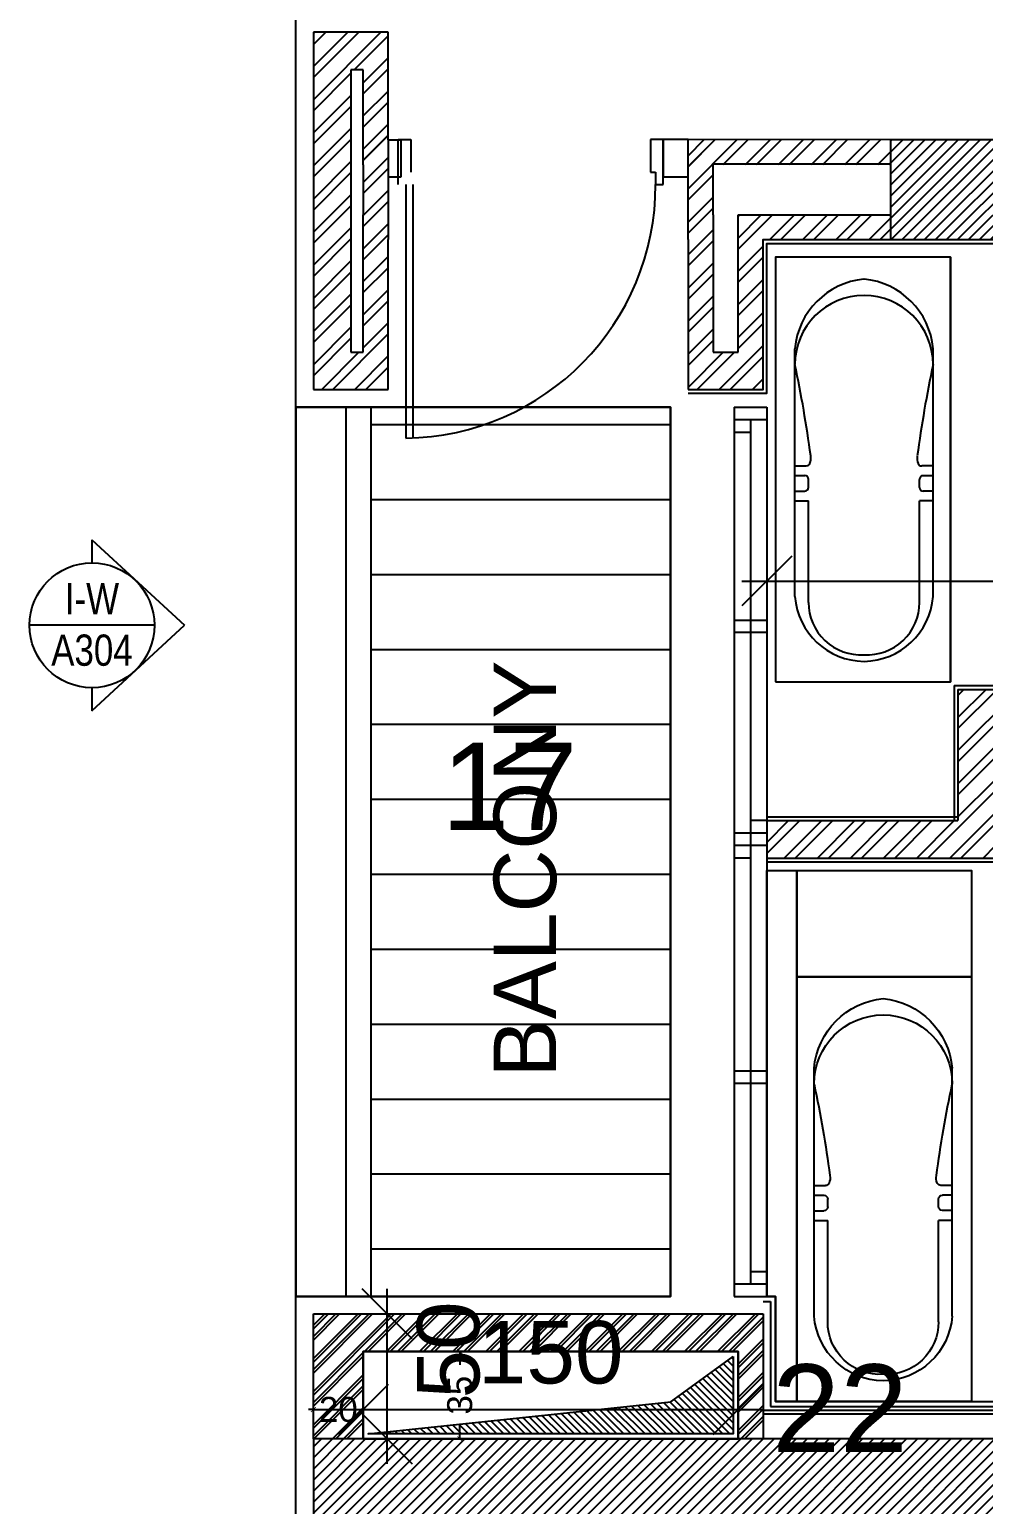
# Model space of a CAD drawing. Extents: x -0.9 to 45.6, y -8.7 to 61.5.
# Drawn here: x 25.57 to 29.39, y 22.68 to 28.58 of the extents above; entities that cross this region are included whole.
import ezdxf
from ezdxf.enums import TextEntityAlignment as Align

# ---------------------------------------------------------------- set-up
doc = ezdxf.new("R2010")
doc.units = 0
doc.header["$MEASUREMENT"] = 0
doc.header["$PDMODE"] = 35
doc.header["$PDSIZE"] = 0.3
doc.layers.get('0').update_dxf_attribs({"linetype": 'CONTINUOUS'})
doc.layers.get('DEFPOINTS').update_dxf_attribs({"linetype": 'CONTINUOUS'})
for name, color, linetype in [('A-ALU', 9, 'CONTINUOUS'), ('A-ANNO-DIM', 3, 'CONTINUOUS'), ('A-ANNO-ELTAG', 7, 'CONTINUOUS'), ('A-ANNO-SECT-TAG', 7, 'CONTINUOUS'), ('A-AREAS', 6, 'CONTINUOUS'), ('A-AREAS-TXT', 6, 'CONTINUOUS'), ('A-BALUST', 1, 'CONTINUOUS'), ('a-dim', 3, 'CONTINUOUS'), ('A-FLOR-PFIX', 61, 'CONTINUOUS'), ('A-HATCH-CONC', 8, 'CONTINUOUS'), ('A-HATCH-WALL', 8, 'CONTINUOUS'), ('A-NOMENCLATURE', 3, 'CONTINUOUS'), ('A-PLASTER', 8, 'CONTINUOUS'), ('A-PROJECTION', 9, 'CONTINUOUS'), ('A-SANIT', 95, 'CONTINUOUS'), ('A-SECT-TILE', 12, 'CONTINUOUS'), ('a-shaft', 251, 'CONTINUOUS'), ('A-TILES', 137, 'CONTINUOUS'), ('A-WALL', 4, 'CONTINUOUS'), ('Aboudiwan Joseph-XREF$0$A-PORTE', 1, 'CONTINUOUS'), ('Aboudiwan Joseph-XREF$0$D-PLASTER', 1, 'CONTINUOUS'), ('S-2ND-3RD-4-5-6TH$0$A-SHAFT 2-3-4-5-6', 8, 'CONTINUOUS'), ('S-2ND-3RD-4-5-6TH$0$A-STR 2-3-4-5-6', 2, 'CONTINUOUS')]:
    doc.layers.add(name, color=color, linetype=linetype)
doc.styles.add('A100-STEXT', font='arial.ttf', dxfattribs={"height": 0.25})
doc.styles.add('BLOCK', font='arial.ttf', dxfattribs={"width": 0.8, "height": 0.25})
doc.styles.add('STYLE1', font='arial.ttf')
doc.dimstyles.new('A100-DIM', dxfattribs={"dimtxt": 0.25, "dimasz": 0.2, "dimexe": 0.1, "dimexo": 0.3, "dimgap": 0.1, "dimtad": 1, "dimlfac": 100, "dimrnd": 0.5, "dimdsep": 46, "dimtxsty": 'A100-STEXT', "dimblk1": 'OBLIQUE', "dimblk2": 'OBLIQUE', "dimsah": 1, "dimcen": -0.05, "dimdle": 0.1, "dimclrd": 15, "dimclre": 15, "dimclrt": 256, "dimadec": 0, "dimazin": 0, "dimtfac": 0.28, "dimtix": 1, "dimtmove": 2, "dimatfit": 3, "dimldrblk": 'OBLIQUE', "dimfxl": 1, "dimtolj": 1, "dimarcsym": 0})
doc.dimstyles.new('A50-DIM', dxfattribs={"dimtxt": 0.1, "dimasz": 0.02, "dimexe": 0.05, "dimexo": 0.01, "dimgap": 0.05, "dimtad": 0, "dimdec": 1, "dimlfac": 100, "dimrnd": 0.5, "dimdsep": 46, "dimtxsty": 'STYLE1', "dimblk": 'ARCHTICK', "dimcen": 0.05, "dimdle": 1e-05, "dimse1": 1, "dimse2": 1, "dimclrd": 146, "dimclre": 256, "dimclrt": 256, "dimadec": 0, "dimazin": 0, "dimtfac": 1.4, "dimtdec": 1, "dimtix": 1, "dimtmove": 2, "dimatfit": 3, "dimldrblk": 'ARCHTICK', "dimfxl": 1, "dimtolj": 1, "dimarcsym": 0})
doc.dimstyles.new('dim-law', dxfattribs={"dimtxt": 0.25, "dimasz": 0.2, "dimexe": 0.1, "dimexo": 0.3, "dimgap": 0.1, "dimtad": 1, "dimlfac": 100, "dimdsep": 46, "dimtxsty": 'A100-STEXT', "dimblk1": 'OBLIQUE', "dimblk2": 'OBLIQUE', "dimsah": 1, "dimcen": -0.05, "dimdle": 0.1, "dimclrd": 15, "dimclre": 15, "dimclrt": 256, "dimadec": 0, "dimazin": 0, "dimtfac": 0.28, "dimtix": 1, "dimtmove": 2, "dimatfit": 3, "dimldrblk": 'OBLIQUE', "dimfxl": 0.1, "dimtolj": 1, "dimarcsym": 0})

# ---------------------------------------------------------------- blocks, each defined once
blk = doc.blocks.new('_OBLIQUE')
at = {"color": 0, "linetype": 'ByBlock'}
blk.add_line((-0.5, -0.5), (0.5, 0.5), dxfattribs=at)
blk = doc.blocks.new('*D116')
at = {"layer": 'a-dim', "color": 15, "lineweight": -2}
for p, q in [((27.0035, 22.84), (27.0035, 23.54)), ((27.0886, 23.44), (27.1035, 23.44)), ((27.0886, 22.94), (27.1035, 22.94))]:
    blk.add_line(p, q, dxfattribs=at)
at = {"layer": 'DEFPOINTS', "color": 0}
for p in [(26.7886, 23.44), (27.0035, 23.44), (26.7886, 22.94)]:
    blk.add_point(p, dxfattribs=at)
at = {"layer": 'a-dim', "color": 15, "lineweight": -2, "xscale": 0.2, "yscale": 0.2, "zscale": 0.2}
for p, rotation in [((27.0035, 23.44), 90), ((27.0035, 22.94), 270)]:
    blk.add_blockref('_OBLIQUE', p, dxfattribs=dict(at, rotation=rotation))
at = {"layer": 'a-dim', "insert": (27.25, 23.2961), "char_height": 0.25, "attachment_point": 5, "rotation": 90, "style": 'A100-STEXT'}
blk.add_mtext('\\A1;50', dxfattribs=at)
blk = doc.blocks.new('*D117')
at = {"layer": 'a-dim', "color": 15, "lineweight": -2}
for p, q in [((26.9084, 23.24), (26.9084, 23.1574)), ((28.4084, 23.24), (28.4084, 23.1574)), ((26.8084, 23.0574), (28.5084, 23.0574))]:
    blk.add_line(p, q, dxfattribs=at)
at = {"layer": 'DEFPOINTS', "color": 0}
for p in [(28.4084, 23.0574), (26.9084, 22.94), (28.4084, 22.94)]:
    blk.add_point(p, dxfattribs=at)
at = {"layer": 'a-dim', "color": 15, "lineweight": -2, "xscale": 0.2, "yscale": 0.2, "zscale": 0.2, "rotation": 180}
blk.add_blockref('_OBLIQUE', (26.9084, 23.0574), dxfattribs=at)
at = {"layer": 'a-dim', "color": 15, "lineweight": -2, "xscale": 0.2, "yscale": 0.2, "zscale": 0.2}
blk.add_blockref('_OBLIQUE', (28.4084, 23.0574), dxfattribs=at)
at = {"layer": 'a-dim', "insert": (27.6584, 23.285), "char_height": 0.25, "attachment_point": 5, "style": 'A100-STEXT'}
blk.add_mtext('\\A1;150', dxfattribs=at)
blk = doc.blocks.new('ELTAG_R')
for p, q in [((0, 0.00685), (0.00742, 0)), ((0, 0.00685), (0, 0.005)), ((0.005, 0), (-0.005, 0)), ((0, -0.00685), (0.00742, 0)), ((0, -0.005), (0, -0.00685))]:
    blk.add_line(p, q)
blk.add_circle((0, 0), 0.005)
at = {"color": 7, "style": 'BLOCK', "width": 0.8}
for tag, p in [('ELV.NO.', (0, 0.00213)), ('DWG', (0, -0.00199))]:
    blk.add_attdef(tag, text='', height=0.0025, rotation=0, dxfattribs=at).set_placement(p, align=Align.MIDDLE)
blk = doc.blocks.new('A$C0D575FD1')
at = {"layer": 'A-ANNO-ELTAG', "ltscale": 4, "xscale": 50, "yscale": 50, "zscale": 50}
blk.add_blockref('ELTAG_R', (25.8222, 26.1965), dxfattribs=at).add_auto_attribs({'ELV.NO.': 'I-W', 'DWG': 'A304'})
blk = doc.blocks.new('A$C37CB01A7')
at = {"layer": 'A-ALU'}
for p, q in [((28.3934, 27.07), (28.3934, 23.51)), ((28.3934, 27.07), (28.5234, 27.07)), ((28.5234, 27.07), (28.5234, 23.51)), ((28.3934, 27.02), (28.5234, 27.02)), ((28.4584, 27.02), (28.4584, 23.56)), ((28.3934, 26.97), (28.4584, 26.97)), ((28.3934, 26.2175), (28.5234, 26.2175)), ((28.5234, 26.1675), (28.3934, 26.1675)), ((28.5234, 25.415), (28.4584, 25.415)), ((28.5234, 25.365), (28.3934, 25.365)), ((28.5234, 25.315), (28.3934, 25.315)), ((28.4584, 25.265), (28.3934, 25.265)), ((28.3934, 24.4125), (28.5234, 24.4125)), ((28.5234, 24.3625), (28.3934, 24.3625)), ((28.3934, 23.56), (28.5234, 23.56)), ((28.4584, 23.61), (28.5234, 23.61)), ((28.3934, 23.51), (28.5234, 23.51))]:
    blk.add_line(p, q, dxfattribs=at)
blk = doc.blocks.new('bathtub')
at = {"layer": 'A-SANIT'}
for p, q in [((-0.7, 0), (-0.7, 1.7)), ((0, 0), (0, 1.7)), ((-0.6305, 1.3586), (-0.6305, 0.3667)), ((-0.5761, 1.3825), (-0.5761, 0.9759)), ((-0.1322, 1.3819), (-0.1322, 0.9753)), ((-0.0778, 1.3586), (-0.0778, 0.3667)), ((-0.6305, 0.9759), (-0.5761, 0.9759)), ((-0.0778, 0.9753), (-0.1322, 0.9753)), ((-0.6305, 0.937), (-0.5916, 0.937)), ((-0.5761, 0.9214), (-0.5761, 0.8903)), ((-0.1322, 0.9208), (-0.1322, 0.8897)), ((-0.0778, 0.9364), (-0.1167, 0.9364)), ((-0.6305, 0.8747), (-0.5916, 0.8747)), ((-0.6305, 0.8359), (-0.5851, 0.8359)), ((-0.0778, 0.8353), (-0.1232, 0.8353)), ((-0.0778, 0.8742), (-0.1167, 0.8742))]:
    blk.add_line(p, q, dxfattribs=at)
blk.add_lwpolyline([(0, 1.7), (-0.7, 1.7), (-0.7, 0), (0, 0)], close=True, dxfattribs=at)
for centre, radius, start, end in [((-0.3498, 1.3363), 0.2816, 90.8902, 175.46456), ((-0.3573, 1.3377), 0.2803, 4.28295, 89.36219), ((-0.3661, 1.3819), 0.21, 86.74295, 180), ((-0.3422, 1.3819), 0.21, 0, 93.25705), ((-0.5916, 0.9214), 0.0156, 0, 90), ((-0.5916, 0.8903), 0.0156, 270, 0), ((-0.1167, 0.9208), 0.0156, 90, 180), ((-0.1167, 0.8897), 0.0156, 180, 270), ((-0.5851, 0.8203), 0.0156, 23.36841, 90), ((-0.1232, 0.8197), 0.0156, 90, 156.63159), ((-5.5617, 1.4689), 5.0395, 348.09861, 352.32073), ((-0.6191, 0.8056), 0.0526, 349.50998, 23.36841), ((-0.0892, 0.805), 0.0526, 156.63159, 190.49002), ((4.8534, 1.4689), 5.0395, 187.67927, 191.90139), ((-0.3542, 0.4296), 0.2764, 180, 0), ((-0.3245, 0.3937), 0.3073, 185.05226, 264.45408), ((-0.3838, 0.3937), 0.3073, 275.54592, 354.94774)]:
    blk.add_arc(centre, radius, start, end, dxfattribs=at)
blk = doc.blocks.new('*D220')
at = {"layer": 'a-dim', "color": 15, "lineweight": -2}
for p, q in [((28.5234, 26.5175), (28.5234, 26.4737)), ((31.2184, 26.5175), (31.2184, 26.4737)), ((28.4234, 26.3737), (31.3184, 26.3737))]:
    blk.add_line(p, q, dxfattribs=at)
at = {"layer": 'DEFPOINTS', "color": 0}
for p in [(31.2184, 26.3737), (28.5234, 26.2175), (31.2184, 26.2175)]:
    blk.add_point(p, dxfattribs=at)
at = {"layer": 'a-dim', "color": 15, "lineweight": -2, "xscale": 0.2, "yscale": 0.2, "zscale": 0.2, "rotation": 180}
blk.add_blockref('_OBLIQUE', (28.5234, 26.3737), dxfattribs=at)
at = {"layer": 'a-dim', "color": 15, "lineweight": -2, "xscale": 0.2, "yscale": 0.2, "zscale": 0.2}
blk.add_blockref('_OBLIQUE', (31.2184, 26.3737), dxfattribs=at)
at = {"layer": 'a-dim', "insert": (29.8709, 26.6014), "char_height": 0.25, "attachment_point": 5, "style": 'A100-STEXT'}
blk.add_mtext('\\A1;269.5', dxfattribs=at)
blk = doc.blocks.new('_ArchTick')
at = {"color": 0, "linetype": 'ByBlock', "const_width": 0.15}
blk.add_lwpolyline([(-0.5, -0.5), (0.5, 0.5)], dxfattribs=at)
blk = doc.blocks.new('*D379')
at = {"layer": 'A-ANNO-DIM', "color": 146, "lineweight": -2}
for p, q in [((26.7084, 23.0574), (26.6884, 23.0574)), ((26.7084, 23.0574), (26.9084, 23.0574)), ((26.9084, 23.0574), (26.9284, 23.0574))]:
    blk.add_line(p, q, dxfattribs=at)
at = {"layer": 'DEFPOINTS', "color": 0}
for p in [(26.9084, 23.0574), (26.7084, 22.94), (26.9084, 22.94)]:
    blk.add_point(p, dxfattribs=at)
at = {"layer": 'A-ANNO-DIM', "color": 146, "lineweight": -2, "xscale": 0.02, "yscale": 0.02, "zscale": 0.02}
blk.add_blockref('_ArchTick', (26.7084, 23.0574), dxfattribs=at)
at = {"layer": 'A-ANNO-DIM', "color": 146, "lineweight": -2, "xscale": 0.02, "yscale": 0.02, "zscale": 0.02, "rotation": 180}
blk.add_blockref('_ArchTick', (26.9084, 23.0574), dxfattribs=at)
at = {"layer": 'A-ANNO-DIM', "insert": (26.8084, 23.0574), "char_height": 0.1, "attachment_point": 5, "style": 'STYLE1'}
blk.add_mtext('\\A1;20', dxfattribs=at)
blk = doc.blocks.new('*D380')
at = {"layer": 'A-ANNO-DIM', "color": 146, "lineweight": -2}
for p, q in [((27.2948, 23.29), (27.2948, 23.237)), ((27.2948, 22.94), (27.2948, 22.993))]:
    blk.add_line(p, q, dxfattribs=at)
at = {"layer": 'DEFPOINTS', "color": 0}
for p in [(26.9084, 23.29), (27.2948, 23.29), (26.9084, 22.94)]:
    blk.add_point(p, dxfattribs=at)
at = {"layer": 'A-ANNO-DIM', "color": 146, "lineweight": -2, "xscale": 0.02, "yscale": 0.02, "zscale": 0.02}
for p, rotation in [((27.2948, 23.29), 90), ((27.2948, 22.94), 270)]:
    blk.add_blockref('_ArchTick', p, dxfattribs=dict(at, rotation=rotation))
at = {"layer": 'A-ANNO-DIM', "insert": (27.2948, 23.115), "char_height": 0.1, "attachment_point": 5, "rotation": 90, "style": 'STYLE1'}
blk.add_mtext('\\A1;35', dxfattribs=at)

msp = doc.modelspace()

# ---------------------------------------------------------------- hatches: boundary and pattern name
at = {"layer": 'A-HATCH-CONC'}
h = msp.add_hatch(dxfattribs=at)
h.set_pattern_fill('ANSI31', color=256, scale=0.25, style=0)
h.paths.add_polyline_path([(30.21837, 28.14), (29.01837, 28.14), (29.01837, 27.74), (30.21837, 27.74)])
h = msp.add_hatch(dxfattribs=at)
h.set_pattern_fill('ANSI31', color=256, scale=0.25, style=0)
h.paths.add_polyline_path([(41.83837, 22.94), (26.70837, 22.94), (26.70837, 22.61), (28.46837, 22.61), (28.46837, 22.54), (41.83837, 22.54)])
h = msp.add_hatch(dxfattribs=at)
h.set_pattern_fill('ANSI31', color=256, scale=0.25, style=0)
h.paths.add_polyline_path([(41.83837, 22.94), (26.70837, 22.94), (26.70837, 22.61), (28.46837, 22.61), (28.46837, 22.54), (41.83837, 22.54)])
at = {"layer": 'A-HATCH-WALL'}
h = msp.add_hatch(dxfattribs=at)
h.set_pattern_fill('ANSI32', color=256, scale=0.25, style=0)
h.paths.add_polyline_path([(27.00837, 28.14), (27.00837, 28.1582), (26.90837, 28.0582), (26.90837, 28.04), (26.90837, 27.84), (26.90837, 27.57207), (27.00837, 27.67207), (27.00837, 27.74)])
h = msp.add_hatch(dxfattribs=at)
h.set_pattern_fill('ANSI32', color=256, scale=0.25, style=0)
h.paths.add_polyline_path([(28.30837, 28.04399), (28.40497, 28.14059), (28.20837, 28.14078), (28.20837, 27.74), (28.20837, 27.67882), (28.30837, 27.77882), (28.30837, 27.84)])
h = msp.add_hatch(dxfattribs=at)
h.set_pattern_fill('ANSI32', color=256, scale=0.25, style=0)
h.set_pattern_definition([(45, (29.21954, 25.36078), (-0.0662913, 0.0662913), []), (45, (29.26374, 25.36078), (-0.0662913, 0.0662913), [])])
h.paths.add_polyline_path([(29.43837, 25.79), (31.21837, 25.79), (31.21837, 25.415), (31.21837, 24.6025), (31.36837, 24.6025), (31.36837, 27.39), (31.21837, 27.39), (31.21837, 25.94), (29.28837, 25.94), (29.28837, 25.415), (28.52337, 25.415), (28.52337, 25.265), (29.43837, 25.265)])
h.paths.add_polyline_path([(31.36837, 23.3525), (31.21837, 23.3525), (31.21837, 23.04), (29.75756, 23.04, -0.045552), (29.81756, 22.94), (31.36837, 22.94)])
h.paths.add_polyline_path([(31.36837, 23.7025), (31.21837, 23.7025), (31.21837, 23.3525), (31.36837, 23.3525)])
h.paths.add_polyline_path([(28.50837, 22.94), (28.50837, 23.44), (26.70837, 23.44), (26.70837, 22.94), (26.90837, 22.94), (26.90837, 23.29), (28.40837, 23.29), (28.40837, 22.94)])
h = msp.add_hatch(dxfattribs=at)
h.set_pattern_fill('ANSI32', color=256, scale=0.25, style=0)
h.set_pattern_definition([(45, (-4e-09, 0.000785), (-0.06629126, 0.06629126), []), (45, (0.04419, 0.000785), (-0.06629126, 0.06629126), [])])
h.paths.add_polyline_path([(28.50837, 22.94078), (28.50837, 23.44078), (26.70837, 23.44078), (26.70837, 22.94078), (26.90837, 22.94078), (26.90837, 23.29078), (28.40837, 23.29078), (28.40837, 22.94078)])
at = {"layer": 'a-shaft'}
h = msp.add_hatch(dxfattribs=at)
h.set_pattern_fill('_USER,_O', color=256, scale=0.02, angle=315, pattern_type=0)
h.set_pattern_definition([(315, (9e-11, -5e-11), (0.014142136, 0.014142136), [])])
h.paths.add_polyline_path([(28.38837, 23.27), (28.38837, 22.96), (26.92837, 22.96), (28.14, 23.08826)])
h = msp.add_hatch(dxfattribs=at)
h.set_pattern_fill('_USER,_O', color=256, scale=0.02, angle=315, pattern_type=0)
h.set_pattern_definition([(315, (9e-11, -5e-11), (0.014142136, 0.014142136), [])])
h.paths.add_polyline_path([(28.38837, 23.27), (28.38837, 22.96), (26.92837, 22.96), (28.14, 23.08826)])
at = {"layer": 'A-TILES'}
h = msp.add_hatch(dxfattribs=at)
h.set_pattern_fill('_USER', color=256, scale=0.3, style=0, pattern_type=0)
h.set_pattern_definition([(0, (30.60837, 8.1), (0, 0.3), [])])
h.paths.add_polyline_path([(26.93837, 23.51), (28.13837, 23.51), (28.13837, 27.07), (26.93837, 27.07)])

# ---------------------------------------------------------------- linework, layer by layer
at = {"layer": 'A-ALU'}
for p, q in [((28.52337, 27.07), (28.52337, 23.51)), ((28.39337, 26.2175), (28.52337, 26.2175)), ((28.52337, 26.1675), (28.39337, 26.1675)), ((28.52337, 25.415), (28.45837, 25.415)), ((28.52337, 25.365), (28.39337, 25.365)), ((28.52337, 25.315), (28.39337, 25.315)), ((28.39337, 24.4125), (28.52337, 24.4125)), ((28.52337, 24.3625), (28.39337, 24.3625)), ((28.39337, 23.56), (28.52337, 23.56)), ((28.45837, 23.61), (28.52337, 23.61)), ((28.39337, 23.51), (28.52337, 23.51))]:
    msp.add_line(p, q, dxfattribs=at)
at = {"layer": 'A-AREAS'}
msp.add_lwpolyline([(26.63837, 22.54), (26.63837, 23.51), (28.13837, 23.51), (28.13837, 27.07), (26.63837, 27.07), (26.63837, 31.81)], dxfattribs=at)
for points in [[(26.63837, 27.07), (28.13837, 27.07), (28.13837, 23.51), (26.63837, 23.51)], [(26.90837, 23.29), (28.40837, 23.29), (28.40837, 22.94), (26.90837, 22.94)]]:
    msp.add_lwpolyline(points, close=True, dxfattribs=at)
at = {"layer": 'A-BALUST'}
for p, q in [((26.83837, 27.07), (26.83837, 23.51)), ((26.93837, 27.07), (26.93837, 23.51))]:
    msp.add_line(p, q, dxfattribs=at)
at = {"layer": 'a-dim'}
msp.add_line((28.10837, 28.14078), (28.10837, 28.14078), dxfattribs=at)
at = {"layer": 'A-FLOR-PFIX'}
msp.add_lwpolyline([(28.52337, 25.215), (28.64337, 25.215), (28.64337, 23.09), (28.55837, 23.09), (28.55837, 23.51), (28.52337, 23.51), (28.52337, 25.215)], dxfattribs=at)
msp.add_lwpolyline([(28.52337, 25.215), (28.64337, 25.215), (28.64337, 23.09), (28.55837, 23.09), (28.55837, 23.51), (28.52337, 23.51), (28.52337, 25.215)], dxfattribs=at)
msp.add_lwpolyline([(29.34337, 24.79), (28.64337, 24.79), (28.64337, 25.215), (29.34337, 25.215)], close=True, dxfattribs=at)
at = {"layer": 'A-HATCH-WALL'}
for p, q in [((26.70837, 28.56531), (26.71384, 28.57078)), ((26.70837, 28.43273), (26.84643, 28.57078)), ((26.70837, 28.30014), (26.97901, 28.57078)), ((26.70837, 28.52111), (26.75804, 28.57078)), ((26.70837, 28.38853), (26.89062, 28.57078)), ((26.8732, 28.42078), (27.00837, 28.55595)), ((26.90837, 28.36756), (27.00837, 28.46756)), ((26.70837, 28.25595), (26.85837, 28.40595)), ((26.90837, 28.32337), (27.00837, 28.42337)), ((26.70837, 28.16756), (26.85837, 28.31756)), ((26.90837, 28.23498), (27.00837, 28.33498)), ((26.90837, 28.19078), (27.00837, 28.29078)), ((26.70837, 28.12337), (26.85837, 28.27337)), ((26.70837, 28.03498), (26.85837, 28.18498)), ((26.90837, 28.1024), (27.00837, 28.2024)), ((26.70837, 27.99078), (26.85837, 28.14078)), ((26.90837, 28.0582), (27.00837, 28.1582)), ((28.20837, 28.14078), (28.20837, 28.14078)), ((28.21678, 28.04078), (28.31678, 28.14078)), ((28.30517, 28.04078), (28.40517, 28.14078)), ((28.34936, 28.04078), (28.44936, 28.14078)), ((28.43775, 28.04078), (28.53775, 28.14078)), ((28.48194, 28.04078), (28.58194, 28.14078)), ((28.57033, 28.04078), (28.67033, 28.14078)), ((28.61452, 28.04078), (28.71452, 28.14078)), ((28.70291, 28.04078), (28.80291, 28.14078)), ((28.74711, 28.04078), (28.84711, 28.14078)), ((28.8355, 28.04078), (28.9355, 28.14078)), ((28.87969, 28.04078), (28.97969, 28.14078)), ((26.70837, 27.9024), (26.85837, 28.0524)), ((28.96808, 28.04078), (29.01837, 28.09108)), ((29.01227, 28.04078), (29.01837, 28.04688)), ((26.70837, 27.8582), (26.85837, 28.0082)), ((26.70837, 27.76981), (26.85837, 27.91981)), ((26.70837, 27.72562), (26.85837, 27.87562)), ((26.90837, 27.83723), (26.91192, 27.84078)), ((26.90837, 27.79304), (26.95612, 27.84078)), ((28.40837, 27.74624), (28.50291, 27.84078)), ((28.40837, 27.83463), (28.41452, 27.84078)), ((28.40837, 27.70205), (28.54711, 27.84078)), ((28.5355, 27.74078), (28.6355, 27.84078)), ((28.57969, 27.74078), (28.67969, 27.84078)), ((28.66808, 27.74078), (28.76808, 27.84078)), ((28.71227, 27.74078), (28.81227, 27.84078)), ((28.80066, 27.74078), (28.90066, 27.84078)), ((28.84485, 27.74078), (28.94485, 27.84078)), ((28.93324, 27.74078), (29.01837, 27.82591)), ((26.70837, 27.63723), (26.85837, 27.78723)), ((28.20837, 27.67882), (28.30837, 27.77882)), ((28.97744, 27.74078), (29.01837, 27.78172)), ((26.70837, 27.59304), (26.85837, 27.74304)), ((28.20837, 27.63463), (28.30837, 27.73463)), ((28.40837, 27.61366), (28.50837, 27.71366)), ((26.70837, 27.50465), (26.85837, 27.65465)), ((26.90837, 27.57207), (27.00837, 27.67207)), ((28.20837, 27.54624), (28.30837, 27.64624)), ((28.40837, 27.56946), (28.50837, 27.66946)), ((26.70837, 27.46045), (26.85837, 27.61045)), ((26.90837, 27.52787), (27.00837, 27.62787)), ((28.20837, 27.50205), (28.30837, 27.60205)), ((28.40837, 27.48108), (28.50837, 27.58108)), ((26.70837, 27.37207), (26.85837, 27.52207)), ((26.90837, 27.43948), (27.00837, 27.53948)), ((28.20837, 27.41366), (28.30837, 27.51366)), ((28.40837, 27.43688), (28.50837, 27.53688)), ((26.70837, 27.32787), (26.85837, 27.47787)), ((26.90837, 27.39529), (27.00837, 27.49529)), ((28.20837, 27.36946), (28.30837, 27.46946)), ((26.90837, 27.3069), (27.00837, 27.4069)), ((28.40837, 27.34849), (28.50837, 27.44849)), ((28.40837, 27.3043), (28.50837, 27.4043)), ((26.70837, 27.23948), (26.85837, 27.38948)), ((26.70837, 27.19529), (26.85837, 27.34529)), ((26.78645, 27.14078), (27.00837, 27.36271)), ((28.20837, 27.28108), (28.30837, 27.38108)), ((28.20837, 27.23688), (28.30837, 27.33688)), ((26.74225, 27.14078), (26.89225, 27.29078)), ((28.20837, 27.14849), (28.35066, 27.29078)), ((28.24485, 27.14078), (28.39485, 27.29078)), ((28.33324, 27.14078), (28.50837, 27.31591)), ((26.87483, 27.14078), (27.00837, 27.27432)), ((26.91903, 27.14078), (27.00837, 27.23012)), ((28.37744, 27.14078), (28.50837, 27.27172)), ((28.46583, 27.14078), (28.50837, 27.18333)), ((27.00742, 27.14078), (27.00837, 27.14174))]:
    msp.add_line(p, q, dxfattribs=at)
at = {"layer": 'A-PLASTER'}
for p, q in [((29.01837, 27.725), (30.23337, 27.725)), ((29.27337, 25.955), (31.21837, 25.955)), ((29.27337, 25.955), (29.27337, 25.415)), ((28.52337, 25.43), (29.28837, 25.43)), ((28.52337, 25.25), (29.43837, 25.25)), ((28.50837, 23.055), (31.20337, 23.055))]:
    msp.add_line(p, q, dxfattribs=at)
msp.add_lwpolyline([(28.20837, 27.125), (28.52337, 27.125), (28.52337, 27.725), (29.01837, 27.725)], dxfattribs=at)
at = {"layer": 'A-PROJECTION'}
for p, q in [((26.63837, 27.07), (26.63837, 23.51)), ((28.13837, 27.07), (28.13837, 23.51))]:
    msp.add_line(p, q, dxfattribs=at)
msp.add_lwpolyline([(28.13837, 27.07), (27.07837, 27.07)], dxfattribs=at)
at = {"layer": 'A-SECT-TILE'}
for p, q in [((28.50837, 23.51), (28.55837, 23.51)), ((28.55837, 23.51), (28.55837, 23.09)), ((28.50837, 23.49), (28.53837, 23.49)), ((28.53837, 23.49), (28.53837, 23.07)), ((28.55837, 23.09), (31.16837, 23.09)), ((28.53837, 23.07), (31.18837, 23.07))]:
    msp.add_line(p, q, dxfattribs=at)
at = {"layer": 'a-shaft'}
msp.add_lwpolyline([(28.38837, 23.27), (28.38837, 22.96), (26.92837, 22.96), (28.14, 23.08826), (28.38837, 23.27)], dxfattribs=at)
msp.add_lwpolyline([(28.38837, 23.27), (28.38837, 22.96), (26.92837, 22.96), (28.14, 23.08826), (28.38837, 23.27)], dxfattribs=at)
at = {"layer": 'A-WALL'}
for p, q in [((27.00837, 28.57), (26.70837, 28.57)), ((26.70837, 28.57), (26.70837, 27.14)), ((27.00837, 28.14), (27.00837, 28.57)), ((26.90837, 28.42), (26.85837, 28.42)), ((26.85837, 28.42), (26.85837, 27.29)), ((26.90837, 28.04), (26.90837, 28.42)), ((27.00837, 28.14), (27.00837, 27.74)), ((27.00837, 28.14), (27.05837, 28.14)), ((27.05837, 28.14), (27.05837, 27.99)), ((28.20837, 28.14078), (28.10837, 28.14078)), ((28.10837, 28.14078), (28.10837, 27.99078)), ((29.01837, 28.14), (28.20837, 28.14078)), ((28.20837, 27.74), (28.20837, 28.14)), ((28.30837, 27.84), (28.30837, 28.04399)), ((28.30837, 28.04399), (29.01837, 28.04399)), ((26.90837, 28.04), (26.90837, 27.84)), ((27.05837, 27.99), (27.00837, 27.99)), ((28.10837, 27.99078), (28.20837, 27.99078)), ((26.90837, 27.29), (26.90837, 27.84)), ((28.30837, 27.84), (28.30837, 27.29)), ((28.40837, 27.29), (28.40837, 27.84)), ((28.40837, 27.84), (29.01837, 27.84)), ((27.00837, 27.14), (27.00837, 27.74)), ((28.20837, 27.74), (28.20837, 27.14)), ((26.85837, 27.29), (26.90837, 27.29)), ((28.30837, 27.29), (28.40837, 27.29)), ((26.70837, 27.14), (27.00837, 27.14)), ((29.28837, 25.94), (31.21837, 25.94)), ((29.28837, 25.94), (29.28837, 25.415)), ((28.52337, 25.415), (28.52337, 25.265)), ((28.52337, 25.415), (29.28837, 25.415)), ((28.52337, 25.415), (28.52337, 25.265)), ((28.52337, 25.265), (29.43837, 25.265)), ((26.70837, 22.94), (26.70837, 23.44)), ((26.70837, 23.44), (28.50837, 23.44)), ((26.70837, 23.44), (28.50837, 23.44)), ((28.50837, 23.44), (28.50837, 22.94)), ((28.50837, 23.44), (28.50837, 23.04)), ((26.90837, 23.29), (28.40837, 23.29)), ((26.90837, 22.94), (26.90837, 23.29)), ((26.90837, 22.94), (26.90837, 23.29)), ((28.40837, 23.29), (28.40837, 22.94)), ((28.50837, 23.04), (31.21837, 23.04))]:
    msp.add_line(p, q, dxfattribs=at)
msp.add_lwpolyline([(28.20837, 27.14), (28.50837, 27.14), (28.50837, 27.74), (29.01837, 27.74)], dxfattribs=at)
at = {"layer": 'Aboudiwan Joseph-XREF$0$A-PORTE'}
for p, q in [((27.04837, 27.96078), (27.04837, 28.14078)), ((27.04837, 28.14078), (27.09837, 28.14078)), ((27.09837, 28.14078), (27.09837, 28.01078)), ((27.09837, 28.14078), (27.09837, 28.01078)), ((28.05837, 28.14078), (28.05837, 28.01078)), ((28.10837, 28.14078), (28.05837, 28.14078)), ((28.05837, 28.14078), (28.05837, 28.01078)), ((28.05837, 28.01078), (28.07837, 28.01078)), ((28.05837, 28.01078), (28.07837, 28.01078)), ((28.07837, 28.01078), (28.07837, 27.96078)), ((28.07837, 28.01078), (28.07837, 27.96078)), ((27.07837, 27.96078), (27.07837, 26.94578)), ((27.07837, 27.96078), (27.07837, 26.94578)), ((27.10837, 26.94623), (27.10837, 27.96078)), ((27.10837, 26.94623), (27.10837, 27.96078)), ((28.07837, 27.96078), (28.10837, 27.96078))]:
    msp.add_line(p, q, dxfattribs=at)
msp.add_arc((27.06547, 27.9586), 1.0129, 270.729551, 0.123472, dxfattribs=at)
at = {"layer": 'Aboudiwan Joseph-XREF$0$D-PLASTER'}
msp.add_line((28.10837, 27.96078), (28.10837, 28.14078), dxfattribs=at)
at = {"layer": 'S-2ND-3RD-4-5-6TH$0$A-SHAFT 2-3-4-5-6'}
msp.add_lwpolyline([(26.90837, 22.94), (28.40837, 22.94), (28.40837, 23.29), (26.90837, 23.29)], close=True, dxfattribs=at)
at = {"layer": 'S-2ND-3RD-4-5-6TH$0$A-STR 2-3-4-5-6'}
for points in [[(29.01837, 27.74), (30.21837, 27.74), (30.21837, 28.14), (29.01837, 28.14)], [(41.83837, 22.94), (26.70837, 22.94), (26.70837, 22.61), (28.46837, 22.61), (28.46837, 22.54), (41.83837, 22.54)], [(41.83837, 22.94), (26.70837, 22.94), (26.70837, 22.61), (28.46837, 22.61), (28.46837, 22.54), (41.83837, 22.54)]]:
    msp.add_lwpolyline(points, close=True, dxfattribs=at)

# ---------------------------------------------------------------- block references
at = {"layer": 'A-ALU'}
msp.add_blockref('A$C37CB01A7', (0, 0), dxfattribs=at)
at = {"layer": 'A-ANNO-SECT-TAG'}
msp.add_blockref('A$C0D575FD1', (0, 0), dxfattribs=at)
at = {"layer": 'A-FLOR-PFIX', "rotation": 179.9999999995937}
msp.add_blockref('bathtub', (28.55837, 27.67), dxfattribs=at)
at = {"layer": 'A-FLOR-PFIX', "xscale": -1, "rotation": 180}
msp.add_blockref('bathtub', (29.34337, 24.79), dxfattribs=at)

# ---------------------------------------------------------------- texts
at = {"layer": 'A-AREAS-TXT', "style": 'A100-STEXT'}
for s, p in [('17', (27.49336, 25.37693)), ('22', (28.81654, 22.88806))]:
    msp.add_text(s, height=0.35, dxfattribs=at).set_placement(p, align=Align.CENTER)
at = {"layer": 'A-NOMENCLATURE', "style": 'A100-STEXT'}
msp.add_text('BALCONY', height=0.25, rotation=90, dxfattribs=at).set_placement((27.68023, 24.38671))

# ---------------------------------------------------------------- dimensions: what is measured, and where the dimension line sits
at = {"layer": 'A-ANNO-DIM'}
dim = msp.add_linear_dim(base=(27.29477, 23.29), p1=(26.90837, 22.94), p2=(26.90837, 23.29), angle=90, dimstyle='A50-DIM', dxfattribs=at)
dim.commit()
dim.dimension.update_dxf_attribs({"geometry": '*D380', "text_midpoint": (27.29477, 23.115)})
dim = msp.add_linear_dim(base=(26.90837, 23.05739), p1=(26.70837, 22.94), p2=(26.90837, 22.94), dimstyle='A50-DIM', dxfattribs=at)
dim.commit()
dim.dimension.update_dxf_attribs({"geometry": '*D379', "text_midpoint": (26.80837, 23.05739)})
at = {"layer": 'a-dim'}
dim = msp.add_aligned_dim(p1=(28.52337, 26.2175), p2=(31.21837, 26.2175), distance=0.15623, dimstyle='dim-law', dxfattribs=at)
dim.commit()
dim.dimension.update_dxf_attribs({"geometry": '*D220', "text_midpoint": (29.87087, 26.60137)})
dim = msp.add_linear_dim(base=(27.00346, 23.44), p1=(26.78861, 22.94), p2=(26.78861, 23.44), angle=90, dimstyle='A100-DIM', dxfattribs=at)
dim.commit()
dim.dimension.update_dxf_attribs({"geometry": '*D116', "text_midpoint": (27.25004, 23.29614), "dimtype": 160})
dim = msp.add_linear_dim(base=(28.40837, 23.05739), p1=(26.90837, 22.94), p2=(28.40837, 22.94), dimstyle='A100-DIM', dxfattribs=at)
dim.commit()
dim.dimension.update_dxf_attribs({"geometry": '*D117', "text_midpoint": (27.65837, 23.28503)})

doc.saveas('drawing.dxf')
